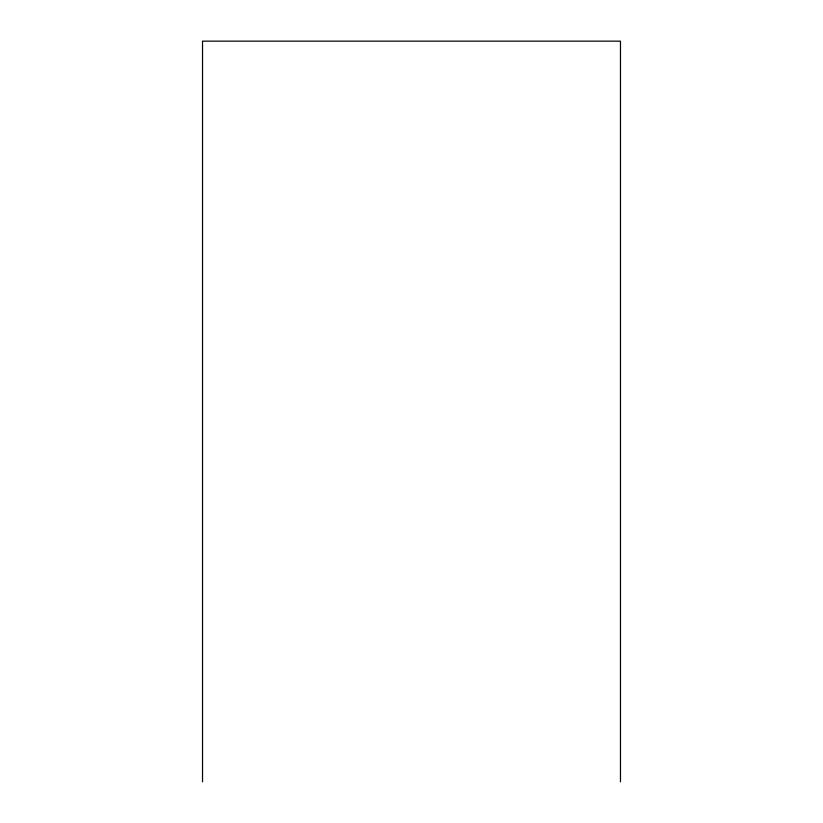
<?xml version="1.0" encoding="UTF-8"?>
<svg xmlns="http://www.w3.org/2000/svg" width="823" height="823" viewBox="0 0 823 823"><rect width="100%" height="100%" fill="white"/><g stroke="black" fill="none" stroke-linecap="round" stroke-linejoin="round"><path stroke-width="1.23" d="M620.47 781.85L620.47 41.15L202.53 41.15L202.53 781.85"/></g></svg>
